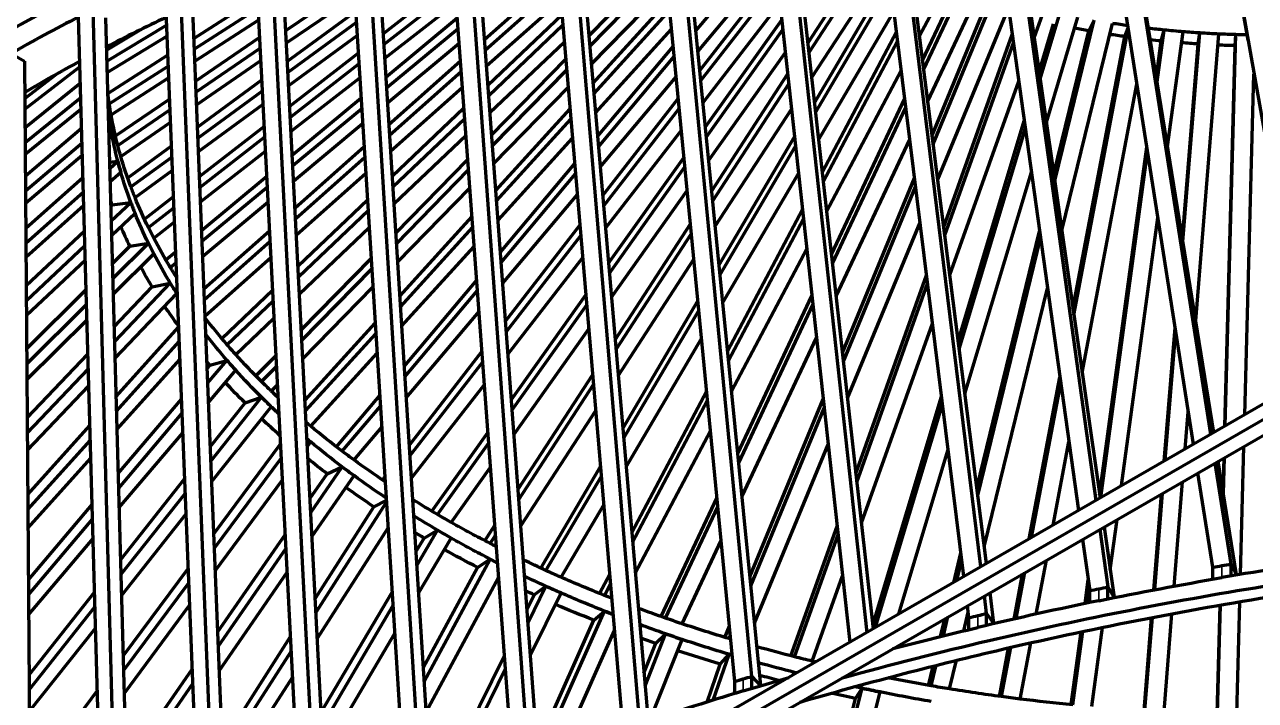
# Model space of a CAD drawing. Header units: inches. Extents: x -0.1 to 57.6, y -5.7 to 33.1.
# Drawn here: x 37.65 to 42.71, y 9.08 to 11.86 of the extents above; entities that cross this region are included whole.
import ezdxf

# ---------------------------------------------------------------- set-up
doc = ezdxf.new("R2010")
doc.units = ezdxf.units.IN
doc.header["$LTSCALE"] = 0.75
doc.header["$MEASUREMENT"] = 0
doc.layers.add('Visible', color=7, linetype='Continuous', lineweight=70)
doc.layers.add('Visible Narrow', color=7, linetype='Continuous', lineweight=35)

msp = doc.modelspace()

# ---------------------------------------------------------------- linework, layer by layer
at = {"layer": 'Visible', "extrusion": (0, 0.817547, -0.575862)}
for p, q in [((42.4702, 12.958), (42.9215, 10.4072)), ((41.5557, 12.9054), (41.9794, 9.8647)), ((41.6335, 12.9125), (42.0502, 9.9055)), ((42.4515, 10.1366), (42.0115, 12.94)), ((42.5228, 10.1776), (42.0899, 12.9442)), ((42.5347, 10.1845), (42.0973, 12.8991)), ((42.4726, 12.9127), (42.6756, 11.7968)), ((41.508, 9.5933), (41.1046, 12.8544)), ((41.5781, 9.6336), (41.1814, 12.8642)), ((41.6458, 12.8677), (42.0676, 9.9155)), ((40.7355, 12.7998), (41.109, 9.3635)), ((41.6005, 9.6465), (41.1986, 12.82)), ((40.6599, 12.7871), (41.04, 9.3237)), ((40.7575, 12.7562), (41.136, 9.379)), ((40.5671, 9.1619), (40.2234, 12.704)), ((40.6367, 9.183), (40.2975, 12.7193)), ((40.6733, 9.145), (40.3242, 12.6767)), ((39.7969, 12.6052), (40.103, 9.0119)), ((39.8692, 12.6232), (40.1709, 9.0348)), ((39.9005, 12.5816), (40.2105, 8.999)), ((39.7171, 8.8748), (39.4522, 12.5118)), ((39.651, 8.8501), (39.382, 12.4912)), ((39.7595, 8.8414), (39.4879, 12.4714)), ((38.9803, 12.3624), (39.2116, 8.6772)), ((39.0481, 12.3855), (39.2758, 8.7035)), ((39.0882, 12.3464), (39.321, 8.6728)), ((38.8477, 8.5215), (38.6586, 12.2448)), ((38.7855, 8.4937), (38.5935, 12.2193)), ((38.8956, 8.4937), (38.7029, 12.2073)), ((40.4073, 11.8358), (40.7231, 12.2112)), ((40.8665, 11.7841), (41.0969, 12.1389)), ((40.8709, 11.7447), (41.149, 12.1729)), ((38.2852, 12.0904), (38.4334, 8.3292)), ((39.9668, 11.8147), (40.2788, 12.1335)), ((39.9705, 11.7723), (40.2829, 12.0915)), ((40.4156, 11.7524), (40.7322, 12.1288)), ((40.8824, 11.6416), (41.1951, 12.123)), ((38.223, 12.0626), (38.3733, 8.2999)), ((38.3335, 12.0545), (38.4839, 8.3045)), ((39.1213, 11.8235), (39.4145, 12.0515)), ((39.5382, 11.7994), (39.8425, 12.0697)), ((40.4235, 11.6722), (40.7378, 12.0774)), ((40.8939, 11.5389), (41.2025, 12.0631)), ((41.3259, 11.8149), (41.4453, 12.0406)), ((38.7221, 11.8368), (39.0013, 12.028)), ((39.1241, 11.7795), (39.4177, 12.0079)), ((39.5414, 11.7561), (39.8462, 12.0267)), ((39.9768, 11.6988), (40.2899, 12.0187)), ((40.4275, 11.6312), (40.7422, 12.037)), ((40.8983, 11.5001), (41.2072, 12.0249)), ((41.3433, 11.6775), (41.504, 12.0191)), ((41.36, 11.5458), (41.5718, 11.996)), ((38.3435, 11.8044), (38.6062, 11.9734)), ((38.7248, 11.7854), (39.0045, 11.977)), ((39.1278, 11.7217), (39.4219, 11.9506)), ((39.5463, 11.691), (39.8517, 11.9622)), ((39.9838, 11.6188), (40.2955, 11.9617)), ((40.4364, 11.5415), (40.752, 11.9484)), ((41.3387, 11.7139), (41.4639, 11.9801)), ((41.3822, 11.37), (41.6327, 11.9767)), ((37.9754, 8.0965), (37.8704, 11.8927)), ((38.0334, 8.1272), (37.9294, 11.9227)), ((38.0864, 8.1059), (37.9815, 11.8887)), ((38.3453, 11.7594), (38.6085, 11.9287)), ((38.7287, 11.7101), (39.0085, 11.9142)), ((39.1327, 11.6447), (39.4265, 11.8887)), ((39.5522, 11.6123), (39.8568, 11.9021)), ((39.9874, 11.5766), (40.2995, 11.92)), ((40.9109, 11.3879), (41.2208, 11.9146)), ((41.3777, 11.4054), (41.597, 11.9363)), ((41.4007, 11.2243), (41.6917, 11.9291)), ((41.7974, 11.8067), (41.8381, 11.9211)), ((41.8217, 11.6362), (41.9028, 11.9063)), ((41.8471, 11.4587), (41.9769, 11.8909)), ((37.9852, 11.7561), (38.1216, 11.8386)), ((37.9864, 11.7107), (38.2312, 11.8587)), ((38.3473, 11.7107), (38.611, 11.8804)), ((38.731, 11.6656), (39.0112, 11.8701)), ((39.1354, 11.6008), (39.4297, 11.8452)), ((39.5554, 11.5692), (39.8604, 11.8594)), ((39.9942, 11.4979), (40.3071, 11.8421)), ((40.4463, 11.4409), (40.7594, 11.8807)), ((40.4504, 11.4004), (40.7638, 11.8407)), ((41.8173, 11.6675), (41.8761, 11.8636)), ((41.8814, 11.2184), (42.0431, 11.8786)), ((41.9104, 11.0154), (42.1187, 11.8659)), ((41.9602, 10.667), (42.1836, 11.8432)), ((42.0211, 11.835), (42.0431, 11.8786)), ((42.1689, 11.8117), (42.1829, 11.8478)), ((42.3025, 11.6259), (42.3313, 11.8386)), ((42.3189, 11.7938), (42.3313, 11.8386)), ((37.9877, 11.6647), (38.233, 11.813)), ((38.3506, 11.6286), (38.6146, 11.8094)), ((38.7338, 11.6109), (39.0146, 11.8158)), ((39.5606, 11.4997), (39.8663, 11.7906)), ((40.9259, 11.2536), (41.2312, 11.8307)), ((40.9302, 11.2155), (41.2359, 11.7933)), ((41.4254, 11.0294), (41.7069, 11.8199)), ((41.4297, 10.9954), (41.7116, 11.7867)), ((41.8772, 11.2476), (42.0211, 11.835)), ((41.9564, 10.6933), (42.1689, 11.8117)), ((42.2991, 11.6469), (42.3189, 11.7938)), ((42.3452, 11.3604), (42.409, 11.8315)), ((42.4084, 10.9683), (42.4781, 11.8264)), ((42.4608, 10.6433), (42.5564, 11.8222)), ((42.4706, 11.7813), (42.4781, 11.8264)), ((42.5824, 10.212), (42.6259, 11.8197)), ((42.6234, 11.7743), (42.6259, 11.8197)), ((37.5926, 11.7425), (37.6483, 11.7105)), ((37.9906, 11.5773), (38.2361, 11.7353)), ((38.3524, 11.5836), (38.6169, 11.7648)), ((38.7383, 11.5256), (39.0191, 11.744)), ((39.1393, 11.5392), (39.4342, 11.7841)), ((40.0026, 11.4009), (40.314, 11.771)), ((40.4599, 11.3035), (40.7743, 11.7452)), ((42.4059, 10.9837), (42.4706, 11.7813)), ((42.5812, 10.2112), (42.6234, 11.7743)), ((37.6483, 11.7105), (37.6758, 7.8999)), ((37.6497, 11.514), (37.876, 11.6889)), ((37.6497, 11.514), (37.876, 11.6889)), ((37.9963, 11.5349), (38.2379, 11.6903)), ((38.3544, 11.5319), (38.6196, 11.7134)), ((38.7406, 11.4812), (39.0219, 11.7)), ((39.145, 11.4502), (39.4396, 11.7118)), ((39.5676, 11.4068), (39.8725, 11.7183)), ((40.0062, 11.3591), (40.318, 11.7296)), ((37.6494, 11.5572), (37.7788, 11.6572)), ((37.6494, 11.5572), (37.7788, 11.6572)), ((38.0037, 11.4897), (38.2398, 11.6416)), ((38.3581, 11.4398), (38.6237, 11.6335)), ((38.7436, 11.4229), (39.0255, 11.6422)), ((39.1478, 11.4065), (39.4428, 11.6685)), ((39.5708, 11.3639), (39.8761, 11.6758)), ((40.0135, 11.2746), (40.3261, 11.6461)), ((40.4724, 11.1774), (40.7839, 11.657)), ((40.9439, 11.0928), (41.2508, 11.6729)), ((42.6624, 10.258), (42.7002, 11.6577)), ((37.6503, 11.4379), (37.8779, 11.622)), ((37.6503, 11.4379), (37.8779, 11.622)), ((38.3599, 11.395), (38.626, 11.589)), ((39.1519, 11.3408), (39.4476, 11.6034)), ((39.5763, 11.2896), (39.8823, 11.6022)), ((40.4764, 11.1373), (40.7883, 11.6175)), ((41.4503, 10.8324), (41.7337, 11.6279)), ((41.994, 10.4304), (42.2193, 11.6162)), ((37.6507, 11.376), (37.8795, 11.5611)), ((37.6507, 11.376), (37.8795, 11.5611)), ((38.0216, 11.4033), (38.2433, 11.5551)), ((38.3622, 11.3398), (38.6288, 11.5343)), ((38.7486, 11.3257), (39.0307, 11.56)), ((40.0237, 11.1568), (40.3347, 11.5576)), ((40.9637, 10.9168), (41.265, 11.5574)), ((44.8607, 11.5239), (27.8345, 1.7192)), ((37.651, 11.3289), (37.8808, 11.5149)), ((37.651, 11.3289), (37.8808, 11.5149)), ((38.0314, 11.3638), (38.2451, 11.5102)), ((38.7509, 11.2815), (39.0334, 11.5161)), ((39.1585, 11.2377), (39.4538, 11.5187)), ((39.5846, 11.1796), (39.8897, 11.5153)), ((40.0273, 11.1152), (40.3386, 11.5166)), ((40.4867, 11.0323), (40.7996, 11.5141)), ((40.9678, 10.8795), (41.2696, 11.5208)), ((44.8607, 11.4596), (27.8345, 1.6548)), ((37.6517, 11.2402), (37.883, 11.4366)), ((37.6517, 11.2402), (37.883, 11.4366)), ((37.9931, 11.4703), (37.9963, 11.4705)), ((37.9931, 11.4703), (37.9963, 11.4705)), ((37.9932, 11.4678), (37.9963, 11.4705)), ((37.9932, 11.4678), (37.9963, 11.4705)), ((38.0437, 11.319), (38.2471, 11.4584)), ((38.3663, 11.2362), (38.6335, 11.444)), ((38.7541, 11.2193), (39.0373, 11.4545)), ((39.1612, 11.1941), (39.457, 11.4756)), ((39.5877, 11.1369), (39.8933, 11.4731)), ((41.4848, 10.5603), (41.7564, 11.4649)), ((41.4889, 10.5278), (41.7608, 11.4334)), ((27.9458, 1.6548), (44.8607, 11.3954)), ((37.9946, 11.4175), (38.0037, 11.4253)), ((37.9946, 11.4175), (38.0037, 11.4253)), ((38.3681, 11.1915), (38.6357, 11.3996)), ((39.1657, 11.124), (39.4622, 11.4061)), ((39.5937, 11.0573), (39.9001, 11.3943)), ((40.0352, 11.0242), (40.3474, 11.4267)), ((40.5024, 10.8737), (40.8121, 11.3999)), ((40.983, 10.7445), (41.2859, 11.3885)), ((37.6521, 11.1784), (37.8847, 11.3757)), ((37.6521, 11.1784), (37.8847, 11.3757)), ((38.0718, 11.2309), (38.251, 11.3617)), ((38.3705, 11.1327), (38.6387, 11.3414)), ((38.7599, 11.1083), (39.0432, 11.3599)), ((40.5063, 10.8341), (40.8164, 11.361)), ((42.066, 9.9263), (42.2599, 11.3575)), ((42.0711, 9.9175), (42.2632, 11.3362)), ((37.6525, 11.1272), (37.8861, 11.3255)), ((37.6525, 11.1272), (37.8861, 11.3255)), ((37.9979, 11.2964), (38.0314, 11.2994)), ((37.9979, 11.2964), (38.0314, 11.2994)), ((37.9986, 11.2703), (38.0314, 11.2994)), ((37.9986, 11.2703), (38.0314, 11.2994)), ((38.085, 11.1944), (38.2528, 11.3168)), ((38.7622, 11.0641), (39.046, 11.3161)), ((39.1733, 11.0039), (39.4695, 11.3066)), ((39.6035, 10.9265), (39.909, 11.2896)), ((40.0476, 10.8807), (40.358, 11.3168)), ((37.6532, 11.0245), (37.8886, 11.2344)), ((37.6532, 11.0245), (37.8886, 11.2344)), ((38.0002, 11.2158), (38.0437, 11.2547)), ((38.0002, 11.2158), (38.0437, 11.2547)), ((38.1021, 11.1501), (38.255, 11.2616)), ((38.3752, 11.0156), (38.644, 11.2389)), ((38.7656, 10.9978), (39.0501, 11.2504)), ((39.176, 10.9606), (39.4727, 11.2637)), ((39.6067, 10.8841), (39.9125, 11.2477)), ((40.0512, 10.8395), (40.362, 11.2762)), ((40.5176, 10.7198), (40.8288, 11.2485)), ((41.009, 10.5124), (41.3055, 11.2304)), ((41.5122, 10.3434), (41.7857, 11.2543)), ((38.3769, 10.9709), (38.6463, 11.1946)), ((39.1808, 10.8854), (39.4782, 11.1893)), ((40.0597, 10.7412), (40.3714, 11.1791)), ((41.0131, 10.4761), (41.3099, 11.1949)), ((37.6537, 10.9626), (37.8903, 11.1736)), ((37.6537, 10.9626), (37.8903, 11.1736)), ((38.0046, 11.0546), (38.085, 11.13)), ((38.0046, 11.0546), (38.085, 11.13)), ((38.0081, 11.1201), (38.085, 11.13)), ((38.0081, 11.1201), (38.085, 11.13)), ((38.1409, 11.0609), (38.2593, 11.153)), ((38.3795, 10.9082), (38.6495, 11.1324)), ((38.7723, 10.8702), (39.057, 11.1411)), ((39.6131, 10.7985), (39.9198, 11.1631)), ((37.6541, 10.9072), (37.8918, 11.1192)), ((37.6541, 10.9072), (37.8918, 11.1192)), ((38.0029, 11.1153), (38.0081, 11.1201)), ((38.0029, 11.1153), (38.0081, 11.1201)), ((38.0063, 10.9957), (38.1021, 11.0858)), ((38.0063, 10.9957), (38.1021, 11.0858)), ((38.1569, 11.0272), (38.2611, 11.1083)), ((38.7745, 10.8263), (39.0597, 11.0976)), ((40.5374, 10.5192), (40.845, 11.1006)), ((38.1789, 10.9837), (38.2635, 11.0495)), ((38.7782, 10.7553), (39.0641, 11.0273)), ((39.1897, 10.7451), (39.4868, 11.072)), ((39.1924, 10.7019), (39.49, 11.0293)), ((39.6248, 10.6424), (39.9305, 11.0366)), ((40.0749, 10.5653), (40.3847, 11.0423)), ((40.5413, 10.4803), (40.8492, 11.0623)), ((41.0299, 10.3263), (41.328, 11.0483)), ((42.1565, 9.9667), (42.3055, 11.0669)), ((37.6549, 10.7885), (37.8947, 11.0136)), ((37.6549, 10.7885), (37.8947, 11.0136)), ((38.3848, 10.7751), (38.6555, 11.0156)), ((39.6279, 10.6003), (39.9341, 10.995)), ((40.0784, 10.5246), (40.3886, 11.0021)), ((41.5612, 9.9569), (41.8195, 11.0119)), ((41.565, 9.9265), (41.8236, 10.9824)), ((37.6554, 10.7267), (37.8964, 10.9529)), ((37.6554, 10.7267), (37.8964, 10.9529)), ((38.0095, 10.879), (38.0813, 10.9502)), ((38.0095, 10.879), (38.0813, 10.9502)), ((38.0112, 10.8184), (38.1569, 10.9628)), ((38.0112, 10.8184), (38.1569, 10.9628)), ((38.0813, 10.9502), (38.1569, 10.9628)), ((38.0813, 10.9502), (38.1569, 10.9628)), ((38.2286, 10.8939), (38.2684, 10.9269)), ((38.3866, 10.7306), (38.6578, 10.9714)), ((39.1975, 10.6214), (39.4959, 10.9496)), ((40.5537, 10.3551), (40.8627, 10.9393)), ((37.6558, 10.6667), (37.898, 10.8941)), ((37.6558, 10.6667), (37.898, 10.8941)), ((38.0129, 10.7549), (38.1789, 10.9193)), ((38.0129, 10.7549), (38.1789, 10.9193)), ((38.247, 10.863), (38.2702, 10.8822)), ((38.3893, 10.6636), (38.6612, 10.9051)), ((38.7859, 10.6081), (39.0721, 10.9005)), ((39.6348, 10.508), (39.9418, 10.9039)), ((40.0877, 10.4179), (40.3988, 10.8969)), ((38.7881, 10.5643), (39.0748, 10.8571)), ((41.0646, 10.0167), (41.3548, 10.8315)), ((38.0167, 10.6196), (38.1729, 10.7833)), ((38.0167, 10.6196), (38.1729, 10.7833)), ((38.0184, 10.5591), (38.247, 10.7986)), ((38.0184, 10.5591), (38.247, 10.7986)), ((38.1729, 10.7833), (38.247, 10.7986)), ((38.1729, 10.7833), (38.247, 10.7986)), ((38.7921, 10.4883), (39.0795, 10.782)), ((39.208, 10.4564), (39.5061, 10.8108)), ((41.0685, 9.9816), (41.3591, 10.7972)), ((41.5919, 9.7146), (41.8522, 10.7776)), ((37.6568, 10.5296), (37.9014, 10.7719)), ((37.6568, 10.5296), (37.9014, 10.7719)), ((38.0203, 10.4904), (38.2737, 10.756)), ((38.0203, 10.4904), (38.2737, 10.756)), ((38.4581, 10.5714), (38.6681, 10.7712)), ((38.4799, 10.5459), (38.6704, 10.7272)), ((39.2107, 10.4134), (39.5093, 10.7683)), ((39.6488, 10.3204), (39.9549, 10.7504)), ((40.1065, 10.2009), (40.4154, 10.7258)), ((40.579, 10.0991), (40.8838, 10.747)), ((37.6573, 10.4678), (37.9031, 10.7113)), ((37.6573, 10.4678), (37.9031, 10.7113)), ((39.2162, 10.3268), (39.5156, 10.6826)), ((39.652, 10.2786), (39.9584, 10.7092)), ((40.1099, 10.1607), (40.4192, 10.6861)), ((40.5827, 10.0609), (40.8879, 10.7096)), ((37.6577, 10.403), (37.9048, 10.6478)), ((37.6577, 10.403), (37.9048, 10.6478)), ((38.5156, 10.5055), (38.6741, 10.6562)), ((38.801, 10.3174), (39.0888, 10.6341)), ((41.0873, 9.8136), (41.3794, 10.6333)), ((38.0246, 10.3335), (38.2807, 10.6179)), ((38.0246, 10.3335), (38.2807, 10.6179)), ((38.8032, 10.2737), (39.0915, 10.5909)), ((39.6594, 10.1788), (39.9668, 10.6107)), ((40.12, 10.0443), (40.4303, 10.5715)), ((40.5964, 9.9228), (40.9028, 10.574)), ((42.3316, 10.0675), (42.3761, 10.6167)), ((42.3355, 10.0698), (42.3786, 10.601)), ((38.0263, 10.2731), (38.2831, 10.5583)), ((38.0263, 10.2731), (38.2831, 10.5583)), ((37.6589, 10.2447), (37.9087, 10.5065)), ((37.6589, 10.2447), (37.9087, 10.5065)), ((38.0283, 10.199), (38.286, 10.4852)), ((38.0283, 10.199), (38.286, 10.4852)), ((38.4003, 10.3876), (38.4799, 10.4815)), ((38.4003, 10.3876), (38.4799, 10.4815)), ((38.4097, 10.461), (38.4799, 10.4815)), ((38.4097, 10.461), (38.4799, 10.4815)), ((38.599, 10.4172), (38.682, 10.502)), ((38.8242, 10.2106), (39.0966, 10.5103)), ((39.2286, 10.1315), (39.5278, 10.5174)), ((39.2313, 10.0889), (39.5309, 10.4752)), ((37.6593, 10.1829), (37.9104, 10.446)), ((37.6593, 10.1829), (37.9104, 10.446)), ((38.3979, 10.447), (38.4097, 10.461)), ((38.3979, 10.447), (38.4097, 10.461)), ((38.4035, 10.3087), (38.5156, 10.4411)), ((38.4035, 10.3087), (38.5156, 10.4411)), ((38.6218, 10.3943), (38.6843, 10.4581)), ((39.6764, 9.9518), (39.9827, 10.4234)), ((37.6598, 10.1128), (37.9123, 10.3773)), ((37.6598, 10.1128), (37.9123, 10.3773)), ((38.6619, 10.3553), (38.6882, 10.3822)), ((39.2372, 9.9954), (39.5377, 10.3829)), ((39.6795, 9.9104), (39.9862, 10.3826)), ((41.7769, 9.7481), (41.9031, 10.4123)), ((41.7867, 9.7537), (41.9068, 10.3857)), ((38.0334, 10.0166), (38.2925, 10.3225)), ((38.0334, 10.0166), (38.2925, 10.3225)), ((38.4132, 10.0672), (38.6218, 10.3299)), ((38.4132, 10.0672), (38.6218, 10.3299)), ((38.554, 10.3069), (38.6218, 10.3299)), ((38.554, 10.3069), (38.6218, 10.3299)), ((38.9301, 10.126), (39.1075, 10.3369)), ((40.1434, 9.7742), (40.4512, 10.3562)), ((40.6291, 9.5923), (40.9304, 10.3221)), ((41.1344, 9.3934), (41.4165, 10.333)), ((38.4108, 10.1265), (38.554, 10.3069)), ((38.4108, 10.1265), (38.554, 10.3069)), ((38.4166, 9.982), (38.6619, 10.2909)), ((38.4166, 9.982), (38.6619, 10.2909)), ((38.9537, 10.108), (39.1102, 10.2939)), ((39.6876, 9.8019), (39.9953, 10.2757)), ((40.1468, 9.7345), (40.455, 10.3172)), ((40.6327, 9.5551), (40.9344, 10.2856)), ((41.1456, 9.3846), (41.4206, 10.3003)), ((42.4181, 10.1173), (42.4305, 10.2703)), ((38.0351, 9.9563), (38.2949, 10.2631)), ((38.0351, 9.9563), (38.2949, 10.2631)), ((37.6612, 9.9298), (37.9168, 10.2138)), ((37.6612, 9.9298), (37.9168, 10.2138)), ((38.0373, 9.8763), (38.298, 10.1842)), ((38.0373, 9.8763), (38.298, 10.1842)), ((39.002, 10.0721), (39.1156, 10.2072)), ((39.3222, 9.8615), (39.5524, 10.1848)), ((40.1579, 9.6068), (40.4672, 10.1916)), ((37.6616, 9.868), (37.9185, 10.1534)), ((37.6616, 9.868), (37.9185, 10.1534)), ((38.4252, 9.768), (38.7007, 10.1393)), ((38.4252, 9.768), (38.7007, 10.1393)), ((38.8108, 10.1282), (38.8242, 10.1463)), ((38.8108, 10.1282), (38.8242, 10.1463)), ((39.3454, 9.8479), (39.5555, 10.143)), ((40.6479, 9.4014), (40.9509, 10.1351)), ((41.8751, 9.8046), (41.9401, 10.1466)), ((42.6447, 9.6018), (42.6589, 10.1275)), ((37.6621, 9.7922), (37.9206, 10.0793)), ((37.6621, 9.7922), (37.9206, 10.0793)), ((38.4275, 9.7089), (38.7037, 10.081)), ((38.4275, 9.7089), (38.7037, 10.081)), ((41.2408, 9.4393), (41.4435, 10.1146)), ((42.6287, 9.6009), (42.5537, 10.0669)), ((42.5739, 9.9415), (42.5776, 10.0807)), ((42.5749, 9.9348), (42.5789, 10.0814)), ((38.8218, 9.915), (38.8915, 10.0158)), ((38.8218, 9.915), (38.8915, 10.0158)), ((38.8248, 9.857), (38.9537, 10.0436)), ((38.8248, 9.857), (38.9537, 10.0436)), ((38.8915, 10.0158), (38.9537, 10.0436)), ((38.8915, 10.0158), (38.9537, 10.0436)), ((39.4011, 9.8158), (39.5628, 10.0431)), ((39.7691, 9.6278), (40.0149, 10.0455)), ((42.5308, 9.6314), (42.47, 10.0187)), ((42.6062, 9.6444), (42.5412, 10.0597)), ((38.0432, 9.6636), (38.3056, 9.9941)), ((38.0432, 9.6636), (38.3056, 9.9941)), ((38.4312, 9.6168), (38.7084, 9.9902)), ((38.4312, 9.6168), (38.7084, 9.9902)), ((38.8299, 9.7588), (39.002, 10.0078)), ((38.8299, 9.7588), (39.002, 10.0078)), ((39.1189, 9.9901), (39.1284, 10.0025)), ((39.7905, 9.6181), (40.0184, 10.0051)), ((42.3724, 9.554), (42.4072, 9.9825)), ((38.0449, 9.6034), (38.308, 9.9348)), ((38.0449, 9.6034), (38.308, 9.9348)), ((40.2636, 9.4287), (40.4937, 9.9179)), ((42.2886, 9.5383), (42.3206, 9.9327)), ((42.2924, 9.5391), (42.3246, 9.935)), ((37.6637, 9.58), (37.9258, 9.8895)), ((37.6637, 9.58), (37.9258, 9.8895)), ((38.8431, 9.5048), (39.0834, 9.88)), ((38.8431, 9.5048), (39.0834, 9.88)), ((38.8461, 9.4472), (39.135, 9.8983)), ((38.8461, 9.4472), (39.135, 9.8983)), ((39.0834, 9.88), (39.1345, 9.906)), ((39.0834, 9.88), (39.1345, 9.906)), ((39.8528, 9.5903), (40.0283, 9.8885)), ((40.2822, 9.4222), (40.4974, 9.8797)), ((37.6641, 9.5182), (37.9275, 9.8292)), ((37.6641, 9.5182), (37.9275, 9.8292)), ((38.0473, 9.517), (38.3114, 9.8496)), ((38.0473, 9.517), (38.3114, 9.8496)), ((42.1096, 9.6209), (42.1376, 9.8273)), ((38.4414, 9.3643), (38.7199, 9.7674)), ((38.4414, 9.3643), (38.7199, 9.7674)), ((38.8517, 9.3405), (39.1416, 9.7933)), ((38.8517, 9.3405), (39.1416, 9.7933)), ((39.2598, 9.6385), (39.3454, 9.7835)), ((39.2897, 9.7514), (39.3454, 9.7835)), ((39.5393, 9.7406), (39.5805, 9.804)), ((39.5617, 9.7289), (39.5836, 9.7626)), ((40.7976, 9.2672), (40.9876, 9.8007)), ((40.8126, 9.2634), (40.9915, 9.7654)), ((42.0667, 9.7865), (42.0995, 9.5503)), ((42.0845, 9.7967), (42.1258, 9.5075)), ((37.6647, 9.4363), (37.9297, 9.7492)), ((37.6647, 9.4363), (37.9297, 9.7492)), ((39.2562, 9.6947), (39.2897, 9.7514)), ((39.267, 9.5244), (39.4011, 9.7514)), ((40.35, 9.3991), (40.5109, 9.7411)), ((41.9959, 9.7457), (42.0253, 9.5351)), ((38.4437, 9.3054), (38.7229, 9.7094)), ((38.4437, 9.3054), (38.7229, 9.7094)), ((39.29, 9.1622), (39.5617, 9.6646)), ((39.29, 9.1622), (39.5617, 9.6646)), ((39.5096, 9.6305), (39.5617, 9.6646)), ((39.5096, 9.6305), (39.5617, 9.6646)), ((41.4662, 9.5692), (41.496, 9.6906)), ((38.0542, 9.2681), (38.3203, 9.6267)), ((38.0542, 9.2681), (38.3203, 9.6267)), ((38.4477, 9.2055), (38.7279, 9.6111)), ((38.4477, 9.2055), (38.7279, 9.6111)), ((39.2865, 9.218), (39.5096, 9.6305)), ((39.2865, 9.218), (39.5096, 9.6305)), ((41.4794, 9.5768), (41.4998, 9.66)), ((41.8056, 9.439), (41.8477, 9.6604)), ((42.5308, 9.5824), (42.5308, 9.6314)), ((42.6062, 9.6444), (42.6287, 9.6009)), ((42.6062, 9.5954), (42.6062, 9.6444)), ((38.0558, 9.2081), (38.3227, 9.5676)), ((38.0558, 9.2081), (38.3227, 9.5676)), ((39.2979, 9.0376), (39.5963, 9.5894)), ((39.2979, 9.0376), (39.5963, 9.5894)), ((40.0109, 9.5237), (40.0527, 9.6027)), ((40.031, 9.5157), (40.056, 9.5629)), ((40.8849, 9.2454), (41.01, 9.5966)), ((41.7143, 9.4185), (41.7495, 9.6038)), ((41.7234, 9.4206), (41.7593, 9.6095)), ((42.0059, 9.482), (42.0191, 9.5796)), ((42.6287, 9.5991), (42.6287, 9.6009)), ((37.6665, 9.1893), (37.9358, 9.5284)), ((37.6665, 9.1893), (37.9358, 9.5284)), ((38.8675, 9.0361), (39.1582, 9.5286)), ((39.7133, 9.4589), (39.7423, 9.5179)), ((39.7133, 9.4589), (39.7423, 9.5179)), ((39.7173, 9.4049), (39.7905, 9.5537)), ((39.7173, 9.4049), (39.7905, 9.5537)), ((39.7274, 9.271), (39.8528, 9.5259)), ((39.7274, 9.271), (39.8528, 9.5259)), ((39.7423, 9.5179), (39.7905, 9.5537)), ((39.7423, 9.5179), (39.7905, 9.5537)), ((41.6017, 9.4415), (41.5929, 9.5136)), ((41.6318, 9.3996), (41.6157, 9.5267)), ((42.0123, 9.4834), (42.0222, 9.5569)), ((42.0253, 9.4861), (42.0253, 9.5351)), ((42.0995, 9.5503), (42.1258, 9.5075)), ((42.0995, 9.5013), (42.0995, 9.5503)), ((37.6669, 9.1276), (37.9375, 9.4682)), ((37.6669, 9.1276), (37.9375, 9.4682)), ((38.0584, 9.1144), (38.3263, 9.4754)), ((38.0584, 9.1144), (38.3263, 9.4754)), ((38.8704, 8.9789), (39.1617, 9.4723)), ((41.5289, 9.4242), (41.5229, 9.4733)), ((42.1258, 9.5066), (42.1258, 9.5075)), ((42.5492, 9.031), (42.5613, 9.476)), ((42.5505, 9.031), (42.5625, 9.4762)), ((42.6292, 9.0295), (42.6416, 9.4897)), ((39.7557, 8.8928), (39.9868, 9.4138)), ((39.7557, 8.8928), (39.9868, 9.4138)), ((39.7607, 8.8418), (40.031, 9.4513)), ((39.7607, 8.8418), (40.031, 9.4513)), ((39.9868, 9.4138), (40.031, 9.4513)), ((39.9868, 9.4138), (40.031, 9.4513)), ((41.4117, 9.3466), (41.4296, 9.4196)), ((41.4238, 9.3496), (41.4428, 9.4272)), ((41.5075, 9.37), (41.5262, 9.4464)), ((41.5289, 9.3752), (41.5289, 9.4242)), ((41.6017, 9.4415), (41.6318, 9.3996)), ((41.6017, 9.3925), (41.6017, 9.4415)), ((42.2485, 9.0434), (42.2794, 9.4244)), ((42.2522, 9.0432), (42.2832, 9.4252)), ((42.3306, 9.0389), (42.3631, 9.4403)), ((37.6676, 9.0389), (37.9399, 9.3817)), ((37.6676, 9.0389), (37.9399, 9.3817)), ((38.8765, 8.8627), (39.1689, 9.3581)), ((39.8518, 8.8749), (40.0723, 9.372)), ((39.8518, 8.8749), (40.0723, 9.372)), ((40.1979, 9.1446), (40.2822, 9.3578)), ((40.1979, 9.1446), (40.2822, 9.3578)), ((40.2421, 9.3188), (40.2822, 9.3578)), ((40.2421, 9.3188), (40.2822, 9.3578)), ((40.5261, 9.3431), (40.5451, 9.3889)), ((41.6318, 9.3995), (41.6318, 9.3996)), ((41.9496, 9.0668), (41.9902, 9.3661)), ((41.9558, 9.0662), (41.9966, 9.3675)), ((42.0336, 9.0591), (42.0776, 9.3843)), ((38.4597, 8.906), (38.7416, 9.3462)), ((38.4597, 8.906), (38.7416, 9.3462)), ((40.1934, 9.1957), (40.2421, 9.3188)), ((40.1934, 9.1957), (40.2421, 9.3188)), ((40.2181, 9.0016), (40.35, 9.3347)), ((40.2181, 9.0016), (40.35, 9.3347)), ((40.5431, 9.338), (40.5487, 9.3515)), ((41.7393, 9.09), (41.7832, 9.321)), ((38.4621, 8.8474), (38.7446, 9.2886)), ((38.4621, 8.8474), (38.7446, 9.2886)), ((39.3279, 8.6755), (39.62, 9.2693)), ((39.3279, 8.6755), (39.62, 9.2693)), ((40.4775, 9.0851), (40.5431, 9.2736)), ((40.4775, 9.0851), (40.5431, 9.2736)), ((40.5073, 9.2332), (40.5431, 9.2736)), ((40.5073, 9.2332), (40.5431, 9.2736)), ((41.6539, 9.101), (41.6918, 9.3002)), ((41.6625, 9.0999), (41.7009, 9.3023)), ((38.0665, 8.8217), (38.3368, 9.2129)), ((38.0665, 8.8217), (38.3368, 9.2129)), ((39.366, 8.6908), (39.624, 9.2152)), ((39.366, 8.6908), (39.624, 9.2152)), ((40.4531, 9.0775), (40.5073, 9.2332)), ((40.4531, 9.0775), (40.5073, 9.2332)), ((41.3626, 9.146), (41.3821, 9.2254)), ((41.3734, 9.1441), (41.3941, 9.2284)), ((41.4491, 9.1314), (41.4779, 9.2492)), ((38.4664, 8.7388), (38.7501, 9.1818)), ((38.4664, 8.7388), (38.7501, 9.1818)), ((40.5671, 9.1129), (40.5671, 9.1619)), ((40.6367, 9.183), (40.6719, 9.1446)), ((40.6367, 9.134), (40.6367, 9.183)), ((40.8044, 9.1881), (40.8126, 9.199)), ((40.8044, 9.1881), (40.8126, 9.199)), ((40.8104, 9.1915), (40.8126, 9.199)), ((40.8104, 9.1915), (40.8126, 9.199)), ((37.6697, 8.7501), (37.947, 9.1237)), ((37.6697, 8.7501), (37.947, 9.1237)), ((38.0682, 8.7619), (38.3392, 9.1541)), ((38.0682, 8.7619), (38.3392, 9.1541)), ((40.2768, 5.9361), (41.0898, 9.1343)), ((40.2768, 5.9361), (41.0898, 9.1343)), ((40.3509, 5.9208), (41.1639, 9.1189)), ((40.3509, 5.9208), (41.1639, 9.1189)), ((40.5641, 9.112), (40.5671, 9.1204)), ((40.5641, 9.112), (40.5671, 9.1204)), ((41.0631, 9.0916), (41.0898, 9.1343)), ((41.0631, 9.0916), (41.0898, 9.1343)), ((40.2618, 5.9393), (41.0631, 9.0916)), ((40.2618, 5.9393), (41.0631, 9.0916))]:
    msp.add_line(p, q, dxfattribs=at)
at = {"layer": 'Visible'}
for centre, radius, start, end in [((45.2709, -6.1522), 15.9714, 97.87471, 99.74164), ((45.3224, -6.4374), 16.2613, 101.56503, 103.35867), ((45.195, -5.9978), 15.8035, 106.89656, 108.66695)]:
    msp.add_arc(centre, radius, start, end, dxfattribs=at)
at = {"layer": 'Visible', "extrusion": (-2.9383e-16, 4.85723e-16, -1)}
msp.add_ellipse((42.7394, 9.8082), major_axis=(7.2394, 0), ratio=0.575862, start_param=3.403392, end_param=5.497787, dxfattribs=at)
at = {"layer": 'Visible'}
for centre, major_axis, start_param, end_param in [((42.7394, 8.8432), (7.3181, 0), 0.144211, 2.879793), ((42.7394, 8.7466), (-7.3181, 0), -0.84285, -0.790778), ((42.7394, 8.7466), (7.0819, 0), 2.261095, 2.306851), ((42.7394, 8.7466), (7.0819, 0), 2.3279, 2.372811), ((42.7394, 11.7059), (4.7606, 0), 3.22757, 3.24411), ((42.7394, 11.7059), (4.7606, 0), 3.290402, 3.306942), ((42.7394, 11.7059), (-4.7606, 0), 0.211641, 0.228182), ((42.7394, 11.7059), (-4.7606, 0), 0.274473, 0.291013), ((42.7394, 11.7059), (4.7606, 0), 3.478898, 3.495438), ((42.7394, 11.7059), (4.7606, 0), 3.604562, 3.621102), ((42.7394, 11.7059), (-4.7606, 0), 0.525801, 0.542341), ((42.7394, 11.7059), (-4.7606, 0), 0.5996, 0.605173), ((42.7394, 11.7059), (4.7606, 0), 3.793057, 3.809597), ((42.7394, 11.7059), (-4.7606, 0), 0.83996, 0.848461), ((42.7394, 11.7059), (4.7606, 0), 4.044384, 4.060925), ((42.7394, 11.7059), (-4.7606, 0), 0.965624, 0.974718), ((42.7394, 11.7059), (4.7606, 0), 4.170048, 4.186588), ((42.7394, 11.7059), (-4.7606, 0), 1.091287, 1.094491), ((42.7394, 11.7059), (4.7606, 0), 4.295712, 4.297423), ((42.7394, 11.7059), (-4.7606, 0), 1.216951, 1.233491)]:
    msp.add_ellipse(centre, major_axis=major_axis, ratio=0.575862, start_param=start_param, end_param=end_param, dxfattribs=at)
at = {"layer": 'Visible', "extrusion": (-3.01704e-16, 3.46945e-16, -1)}
for major_axis, start_param, end_param in [((2.4394, 0), 1.86968, 1.894563), ((-2.4394, 0), -1.334745, -1.308818), ((2.4394, 0), 1.744016, 1.762483), ((-2.4394, 0), -1.460408, -1.432417), ((-2.4394, 0), -1.52324, -1.494224)]:
    msp.add_ellipse((42.7394, 13.1775), major_axis=major_axis, ratio=0.575862, start_param=start_param, end_param=end_param, dxfattribs=at)
at = {"layer": 'Visible', "extrusion": (-3.51944e-16, 4.16334e-16, -1)}
for major_axis, start_param, end_param in [((2.3606, 0), 1.809364, 1.836861), ((-2.3606, 0), -1.430395, -1.397038), ((2.3606, 0), 1.681723, 1.711197)]:
    msp.add_ellipse((42.7394, 13.1775), major_axis=major_axis, ratio=0.575862, start_param=start_param, end_param=end_param, dxfattribs=at)
at = {"layer": 'Visible', "extrusion": (-3.27464e-16, 3.46945e-16, -1)}
msp.add_ellipse((42.7394, 13.1775), major_axis=(2.3606, 0), ratio=0.575862, start_param=1.744555, end_param=1.772241, dxfattribs=at)
at = {"layer": 'Visible', "extrusion": (-1.87222e-16, 2.77556e-16, -1)}
for major_axis, start_param, end_param in [((-2.3606, 0), -1.493227, -1.45987), ((2.3606, 0), 1.618891, 1.648366), ((2.3606, 0), 1.599487, 1.618891)]:
    msp.add_ellipse((42.7394, 13.1775), major_axis=major_axis, ratio=0.575862, start_param=start_param, end_param=end_param, dxfattribs=at)
at = {"layer": 'Visible', "extrusion": (-2.91918e-16, 6.245e-16, -1)}
for centre, major_axis, start_param, end_param in [((42.7394, 11.7703), (4.7606, 0), 3.055615, 3.072803), ((42.7394, 11.7059), (4.7606, 0), 3.055615, 3.066125), ((42.7394, 11.7703), (4.7606, 0), 2.992783, 3.039075), ((42.7394, 11.7059), (-4.7606, 0), -0.14881, -0.102518), ((42.7394, 11.7703), (-4.7606, 0), -0.211641, -0.16535), ((42.7394, 11.7059), (4.7606, 0), 2.929951, 2.976243), ((42.7394, 11.7703), (-4.7606, 0), -0.228182, -0.211641), ((42.7394, 11.7059), (-4.7606, 0), -0.228182, -0.211641), ((42.7394, 11.7703), (4.7606, 0), 2.867119, 2.913411), ((42.7394, 11.7059), (4.7606, 0), 2.867119, 2.913411), ((42.7394, 11.7703), (-4.7606, 0), -0.337305, -0.291013), ((42.7394, 11.7059), (4.7606, 0), 2.804287, 2.850579), ((42.7394, 11.7059), (4.7606, 0), 2.78677, 2.787747), ((42.7394, 11.7703), (-4.7606, 0), -0.479509, -0.462969), ((42.7394, 11.7059), (-4.7606, 0), -0.479509, -0.462969), ((42.7394, 11.7703), (-4.7606, 0), -0.525801, -0.479509), ((42.7394, 11.7059), (-4.7606, 0), -0.525801, -0.479509), ((42.7394, 11.7703), (-4.7606, 0), -0.554071, -0.542341), ((42.7394, 11.7059), (-4.7606, 0), -0.555461, -0.542341), ((42.7394, 11.7703), (-4.7606, 0), -0.605173, -0.598298), ((42.7394, 11.7059), (-4.7606, 0), -0.605173, -0.5996), ((42.7394, 11.7703), (-4.7606, 0), -0.668004, -0.651464), ((42.7394, 11.7059), (-4.7606, 0), -0.668004, -0.651464), ((42.7394, 11.7059), (-4.7606, 0), -0.711542, -0.668004), ((42.7394, 11.7703), (4.7606, 0), 2.364465, 2.395753), ((42.7394, 11.7059), (-4.7606, 0), -0.777128, -0.747154), ((42.7394, 11.7703), (-4.7606, 0), -0.793668, -0.777128), ((42.7394, 11.7059), (-4.7606, 0), -0.793668, -0.777128), ((42.7394, 11.7703), (4.7606, 0), 2.222261, 2.238801), ((42.7394, 11.7059), (4.7606, 0), 2.222261, 2.238801), ((42.7394, 11.7703), (4.7606, 0), 2.113137, 2.1408), ((42.7394, 11.7059), (4.7606, 0), 2.166875, 2.175969), ((42.7394, 11.7703), (4.7606, 0), 2.096597, 2.113137), ((42.7394, 11.7059), (4.7606, 0), 2.113137, 2.139365), ((42.7394, 11.7059), (4.7606, 0), 2.096597, 2.113137), ((42.7394, 11.7703), (-4.7606, 0), -1.091287, -1.044996), ((42.7394, 11.7059), (-4.7606, 0), -1.091287, -1.044996), ((42.7394, 11.7059), (-4.7606, 0), -1.094491, -1.091287), ((42.7394, 11.7703), (-4.7606, 0), -1.154119, -1.118181), ((42.7394, 11.7703), (-4.7606, 0), -1.170659, -1.154119), ((42.7394, 11.7059), (-4.7606, 0), -1.154119, -1.119708), ((42.7394, 11.7059), (-4.7606, 0), -1.15583, -1.154119), ((42.7394, 11.7059), (4.7606, 0), 1.924642, 1.931341), ((42.7394, 11.7059), (4.7606, 0), 1.908101, 1.924642), ((42.7394, 11.7703), (-4.7606, 0), -1.296323, -1.279783)]:
    msp.add_ellipse(centre, major_axis=major_axis, ratio=0.575862, start_param=start_param, end_param=end_param, dxfattribs=at)
at = {"layer": 'Visible', "extrusion": (-2.77556e-16, 6.245e-16, -1)}
for centre, major_axis, start_param, end_param in [((42.7394, 11.7703), (4.7606, 0), 3.039075, 3.055615), ((42.7394, 11.7059), (-4.7606, 0), -0.102518, -0.085978), ((42.7394, 11.7703), (4.7606, 0), 2.301633, 2.347924), ((42.7394, 11.7059), (-4.7606, 0), -0.83996, -0.793668), ((42.7394, 11.7703), (-4.7606, 0), -0.973277, -0.965624), ((42.7394, 11.7703), (-4.7606, 0), -1.09297, -1.091287), ((42.7394, 11.7703), (4.7606, 0), 1.967888, 1.970933), ((42.7394, 11.7703), (4.7606, 0), 1.798978, 1.84527)]:
    msp.add_ellipse(centre, major_axis=major_axis, ratio=0.575862, start_param=start_param, end_param=end_param, dxfattribs=at)
at = {"layer": 'Visible', "extrusion": (-3.61307e-16, 3.46945e-16, -1)}
for centre, major_axis, start_param, end_param in [((42.7394, 11.7703), (-4.7606, 0), -0.16535, -0.14881), ((42.7394, 11.7059), (-4.7606, 0), -0.16535, -0.14881), ((42.7394, 11.7703), (-4.7606, 0), -0.291013, -0.274473), ((42.7394, 11.7059), (-4.7606, 0), -0.291013, -0.274473), ((42.7394, 11.7703), (-4.7606, 0), -0.353161, -0.337305), ((42.7394, 11.7059), (4.7606, 0), 2.787747, 2.804287), ((42.7394, 11.7703), (-4.7606, 0), -0.462969, -0.418484), ((42.7394, 11.7059), (4.7606, 0), 2.678624, 2.721704), ((42.7394, 11.7703), (-4.7606, 0), -0.542341, -0.525801), ((42.7394, 11.7059), (-4.7606, 0), -0.542341, -0.525801), ((42.7394, 11.7703), (-4.7606, 0), -0.651464, -0.605173), ((42.7394, 11.7059), (-4.7606, 0), -0.651464, -0.605173), ((42.7394, 11.7703), (4.7606, 0), 2.431408, 2.473588), ((42.7394, 11.7703), (4.7606, 0), 2.294515, 2.301633), ((42.7394, 11.7059), (-4.7606, 0), -0.848461, -0.83996), ((42.7394, 11.7703), (4.7606, 0), 2.238801, 2.263766), ((42.7394, 11.7059), (-4.7606, 0), -0.902792, -0.87919), ((42.7394, 11.7703), (4.7606, 0), 2.175969, 2.222261), ((42.7394, 11.7059), (4.7606, 0), 2.175969, 2.222261), ((42.7394, 11.7703), (4.7606, 0), 1.86181, 1.901187), ((42.7394, 11.7059), (4.7606, 0), 1.86181, 1.908101), ((42.7394, 11.7703), (-4.7606, 0), -1.359155, -1.342615), ((42.7394, 11.7703), (-4.7606, 0), -1.405447, -1.359155)]:
    msp.add_ellipse(centre, major_axis=major_axis, ratio=0.575862, start_param=start_param, end_param=end_param, dxfattribs=at)
at = {"layer": 'Visible', "extrusion": (-3.46945e-16, 3.46945e-16, -1)}
for major_axis, start_param, end_param in [((4.8394, 0), 2.929817, 2.935544), ((4.8394, 0), 2.742392, 2.773723), ((-4.8394, 0), -0.463103, -0.457077), ((-4.8394, 0), -0.525935, -0.491508), ((-4.8394, 0), -0.777263, -0.765856), ((4.8394, 0), 2.301498, 2.34009), ((4.8394, 0), 2.238666, 2.2478), ((-4.8394, 0), -0.965758, -0.925735), ((-4.8394, 0), -1.02859, -1.013756), ((-4.8394, 0), -1.091422, -1.050056)]:
    msp.add_ellipse((42.7394, 11.7059), major_axis=major_axis, ratio=0.575862, start_param=start_param, end_param=end_param, dxfattribs=at)
at = {"layer": 'Visible', "extrusion": (-2.91684e-16, 4.85723e-16, -1)}
for major_axis, start_param, end_param in [((4.8394, 0), 2.866985, 2.897044), ((4.8394, 0), 2.804153, 2.835429), ((4.8394, 0), 2.558735, 2.588173), ((4.8394, 0), 2.489994, 2.517075), ((-4.8394, 0), -0.863962, -0.863607), ((-4.8394, 0), -1.146229, -1.128743), ((4.8394, 0), 1.924507, 1.946733)]:
    msp.add_ellipse((42.7394, 11.7059), major_axis=major_axis, ratio=0.575862, start_param=start_param, end_param=end_param, dxfattribs=at)
at = {"layer": 'Visible', "extrusion": (-1.73605e-16, 4.16334e-16, -1)}
msp.add_ellipse((42.7394, 11.7059), major_axis=(-4.8394, 0), ratio=0.575862, start_param=-0.714431, end_param=-0.677385, dxfattribs=at)
at = {"layer": 'Visible'}
for points, knots in [([(41.0075, 9.1765), (41.2077, 9.2317), (41.4094, 9.283), (41.6121, 9.3305), (41.9983, 9.4211), (42.3882, 9.4975), (42.7779, 9.5591), (43.1172, 9.6127), (43.4564, 9.6551), (43.7931, 9.6859), (44.0861, 9.7128), (44.3773, 9.7309), (44.6651, 9.7402), (44.9156, 9.7483), (45.1635, 9.7497), (45.4077, 9.7444), (45.8278, 9.7352), (46.2371, 9.7062), (46.6308, 9.6577), (46.9237, 9.6215), (47.2079, 9.5746), (47.4815, 9.5172), (47.6851, 9.4745), (47.8828, 9.426), (48.0739, 9.3719), (48.3291, 9.2996), (48.5727, 9.2172), (48.8028, 9.1253)], [5.1523909, 5.1523909, 5.1523909, 5.1523909, 5.2244071, 5.2244071, 5.2244071, 5.3616635, 5.3616635, 5.3616635, 5.4811264, 5.4811264, 5.4811264, 5.5851026, 5.5851026, 5.5851026, 5.6755996, 5.6755996, 5.6755996, 5.8312293, 5.8312293, 5.8312293, 5.9469954, 5.9469954, 5.9469954, 6.0331086, 6.0331086, 6.0331086, 6.1481372, 6.1481372, 6.1481372, 6.1481372]), ([(40.8354, 9.0774), (41.1016, 9.1545), (41.3708, 9.225), (41.6418, 9.2885), (42.0252, 9.3784), (42.4121, 9.4542), (42.7988, 9.5154), (43.1353, 9.5685), (43.4717, 9.6106), (43.8055, 9.6412), (44.096, 9.6678), (44.3845, 9.6857), (44.6695, 9.6949), (44.9176, 9.7029), (45.163, 9.7043), (45.4047, 9.699), (45.6151, 9.6945), (45.8227, 9.6849), (46.0269, 9.6703), (46.3781, 9.6451), (46.7191, 9.6053), (47.0468, 9.551), (47.2906, 9.5106), (47.5271, 9.4623), (47.7551, 9.4063), (48.0901, 9.3239), (48.4068, 9.2249), (48.7016, 9.1103), (48.9014, 9.0326), (49.0911, 8.9478), (49.27, 8.8563)], [5.127432, 5.127432, 5.127432, 5.127432, 5.224407, 5.224407, 5.224407, 5.361663, 5.361663, 5.361663, 5.481126, 5.481126, 5.481126, 5.585103, 5.585103, 5.585103, 5.6756, 5.6756, 5.6756, 5.754365, 5.754365, 5.754365, 5.889819, 5.889819, 5.889819, 5.990578, 5.990578, 5.990578, 6.138669, 6.138669, 6.138669, 6.239004, 6.239004, 6.239004, 6.239004])]:
    msp.add_open_spline(points, degree=3, knots=knots, dxfattribs=at)
for points in [[(42.5308, 9.6314), (42.5433, 9.6336), (42.5559, 9.6358), (42.5685, 9.638)], [(42.5685, 9.638), (42.581, 9.6401), (42.5936, 9.6423), (42.6062, 9.6444)], [(42.0623, 9.4937), (42.2307, 9.5282), (42.3996, 9.5599), (42.5685, 9.5889)], [(42.0253, 9.5351), (42.0376, 9.5377), (42.05, 9.5402), (42.0623, 9.5428)], [(42.0623, 9.5428), (42.0747, 9.5453), (42.0871, 9.5478), (42.0995, 9.5503)], [(41.5289, 9.4242), (41.541, 9.4271), (41.5532, 9.43), (41.5653, 9.4329)], [(41.5653, 9.4329), (41.5774, 9.4358), (41.5896, 9.4387), (41.6017, 9.4415)], [(41.2167, 9.297), (41.3325, 9.3272), (41.4487, 9.3562), (41.5653, 9.3839)], [(40.5671, 9.1619), (40.5786, 9.1654), (40.5902, 9.169), (40.6018, 9.1725)], [(40.6018, 9.1725), (40.6134, 9.1761), (40.6251, 9.1796), (40.6367, 9.183)], [(40.6018, 9.1235), (40.6639, 9.1423), (40.7262, 9.1608), (40.7886, 9.179)]]:
    msp.add_open_spline(points, degree=3, dxfattribs=at)
at = {"layer": 'Visible Narrow', "extrusion": (0, 0.817547, -0.575862)}
for p, q in [((42.5685, 9.5889), (42.5685, 9.638)), ((42.0623, 9.4937), (42.0623, 9.5428)), ((41.5653, 9.3839), (41.5653, 9.4329)), ((40.6018, 9.1235), (40.6018, 9.1725))]:
    msp.add_line(p, q, dxfattribs=at)

doc.saveas('drawing.dxf')
